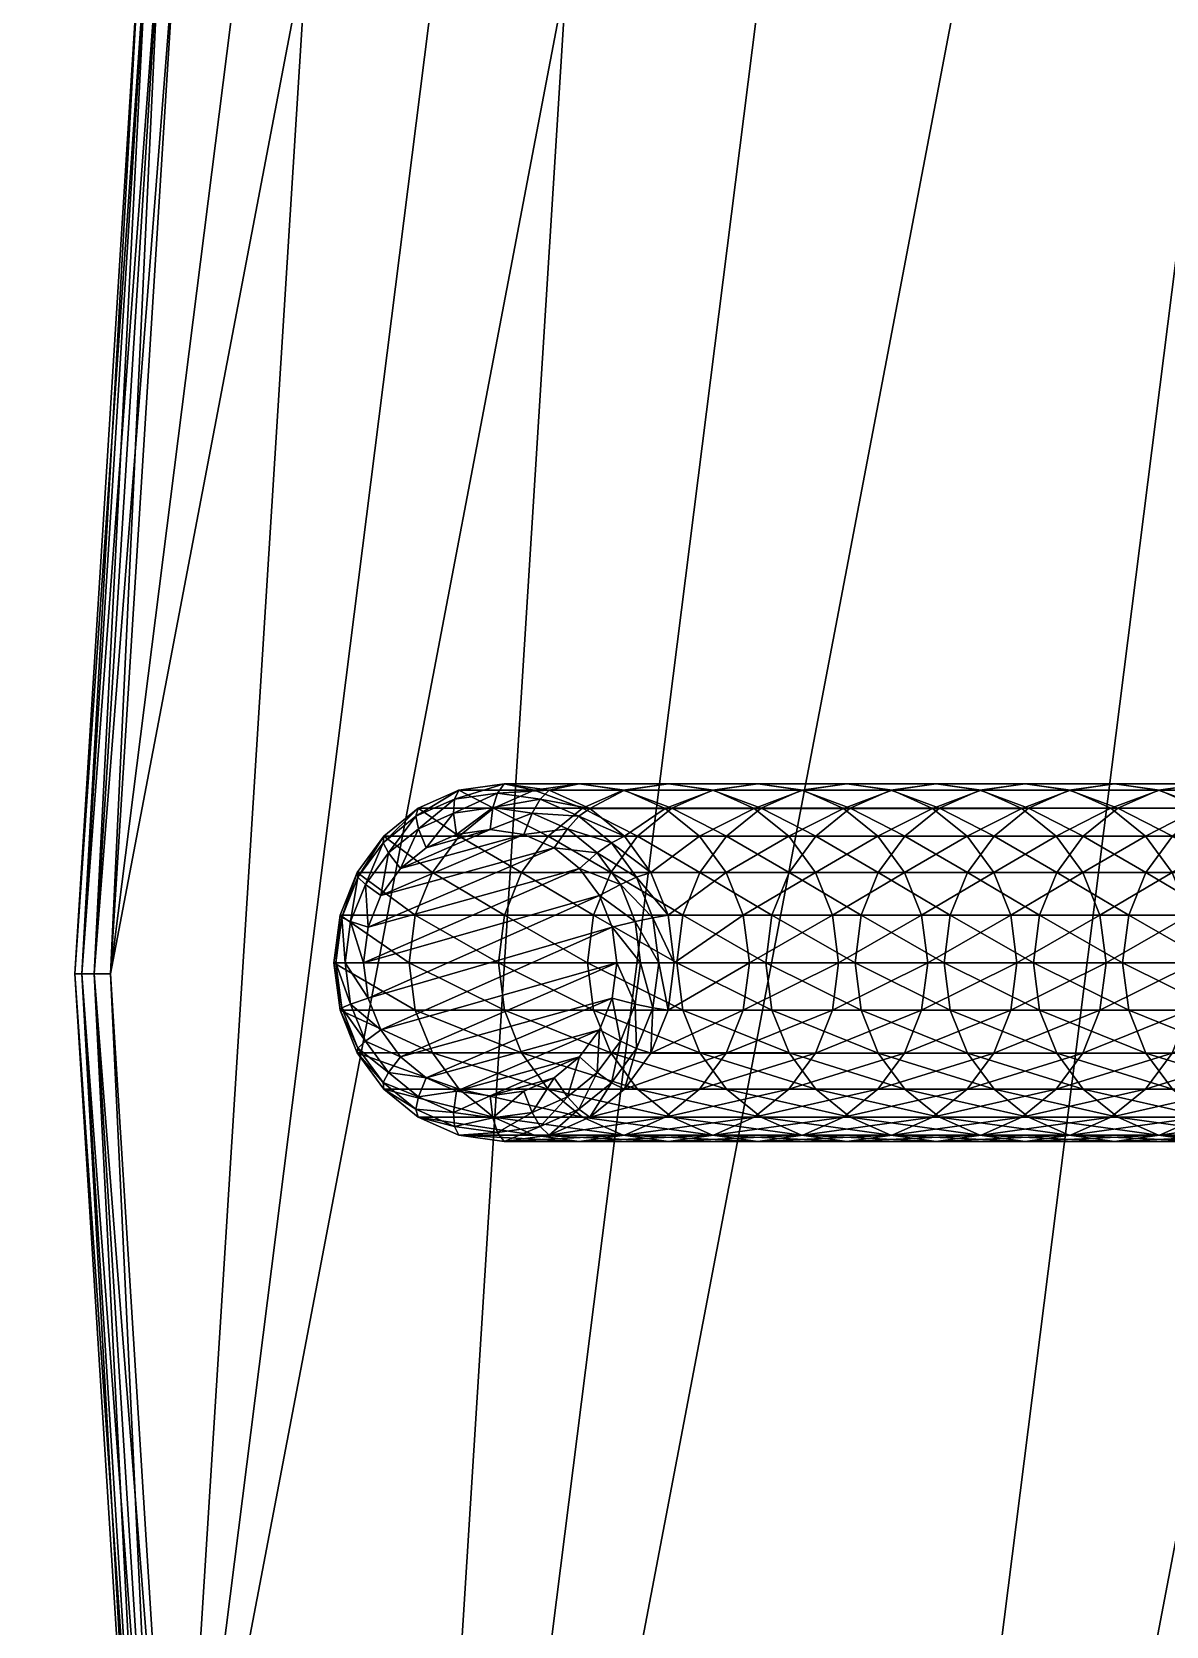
# Model space of a CAD drawing. Header units: inches. Extents: x -272 to 183, y -215 to 260.
# Drawn here: x -137.42 to -124.15, y -2.84 to 15.81 of the extents above; entities that cross this region are included whole.
import ezdxf

# ---------------------------------------------------------------- set-up
doc = ezdxf.new("R2010")
doc.units = ezdxf.units.IN
doc.header["$MEASUREMENT"] = 0
doc.layers.add('Layer 1', color=7, linetype='Continuous')

# ---------------------------------------------------------------- blocks, each defined once
blk = doc.blocks.new('Loft03_pivot')
at = {"color": 18, "true_color": 0x000000}
mesh = blk.add_polyface(dxfattribs=at)
corners = [(36.144, -55.342, 1.056), (35.944, -55.407, 0.556), (35.101, -52.127, 1.056), (35.872, -55.43, 0), (34.9, -52.192, 0.556), (35.944, -55.407, -0.556), (34.829, -52.215, 0), (36.144, -55.342, -1.056), (34.9, -52.192, -0.556), (36.456, -55.241, -1.479), (35.101, -52.127, -1.056), (40.897, -57.354, 0), (40.825, -57.377, 0.556), (39.853, -54.138, 0), (39.782, -54.161, 0.556), (40.625, -57.442, 1.056), (39.581, -54.226, 1.056), (40.313, -57.543, 1.479), (39.27, -54.327, 1.479), (39.91, -57.674, 1.807), (38.867, -54.458, 1.807), (39.435, -57.828, 2.018), (38.391, -54.612, 2.018), (38.906, -57.999, 2.093), (37.863, -54.784, 2.093), (38.377, -58.171, 2.018), (37.334, -54.956, 2.018), (37.902, -58.325, 1.807), (36.859, -55.11, 1.807), (37.499, -58.456, 1.479), (36.456, -55.241, 1.479), (37.188, -58.557, 1.056), (36.987, -58.622, 0.556), (36.916, -58.645, 0), (36.987, -58.622, -0.556), (37.188, -58.557, -1.056), (37.499, -58.456, -1.479), (37.902, -58.325, -1.807), (36.859, -55.11, -1.807), (38.377, -58.171, -2.018), (37.334, -54.956, -2.018), (38.906, -57.999, -2.092), (37.863, -54.784, -2.092), (39.435, -57.828, -2.018), (38.391, -54.612, -2.018), (39.91, -57.674, -1.807), (38.867, -54.458, -1.807), (40.313, -57.543, -1.479), (39.27, -54.327, -1.479), (40.625, -57.442, -1.056), (39.581, -54.226, -1.056), (40.825, -57.377, -0.556), (39.782, -54.161, -0.556), (41.869, -60.592, 0.556), (41.668, -60.657, 1.056), (41.357, -60.758, 1.479), (40.954, -60.889, 1.807), (40.954, -60.889, -1.807), (41.357, -60.758, -1.479), (41.668, -60.657, -1.056), (41.869, -60.592, -0.556), (41.94, -60.569, 0)]
mesh.append_faces([[corners[k] for k in face] for face in [(0, 1, 2), (1, 3, 4), (3, 5, 6), (5, 7, 8), (7, 9, 10), (11, 12, 13), (12, 14, 13), (12, 15, 14), (15, 16, 14), (15, 17, 16), (17, 18, 16), (17, 19, 18), (19, 20, 18), (19, 21, 20), (21, 22, 20), (21, 23, 22), (23, 24, 22), (23, 25, 24), (25, 26, 24), (25, 27, 26), (27, 28, 26), (27, 29, 28), (29, 30, 28), (29, 31, 30), (31, 0, 30), (31, 32, 0), (32, 1, 0), (32, 33, 1), (33, 3, 1), (33, 34, 3), (34, 5, 3), (34, 35, 5), (35, 7, 5), (35, 36, 7), (36, 9, 7), (36, 37, 9), (37, 38, 9), (37, 39, 38), (39, 40, 38), (39, 41, 40), (41, 42, 40), (41, 43, 42), (43, 44, 42), (43, 45, 44), (45, 46, 44), (45, 47, 46), (47, 48, 46), (47, 49, 48), (49, 50, 48), (49, 51, 50), (51, 52, 50), (51, 11, 52), (11, 13, 52), (53, 12, 11), (54, 15, 12), (55, 17, 15), (56, 19, 17), (57, 45, 43), (58, 47, 45), (59, 49, 47), (60, 51, 49), (61, 11, 51)]], dxfattribs={"color": 18})
mesh = blk.add_polyface(dxfattribs=at)
corners = [(41.94, -60.569, 0), (41.869, -60.592, 0.556), (40.897, -57.354, 0), (41.668, -60.657, 1.056), (40.825, -57.377, 0.556), (41.357, -60.758, 1.479), (40.625, -57.442, 1.056), (40.954, -60.889, 1.807), (40.313, -57.543, 1.479), (40.478, -61.043, 2.018), (39.91, -57.674, 1.807), (39.435, -57.828, 2.018), (39.95, -61.215, 2.093), (38.906, -57.999, 2.093), (39.421, -61.386, 2.018), (38.377, -58.171, 2.018), (38.945, -61.54, 1.807), (37.902, -58.325, 1.807), (38.543, -61.671, 1.479), (37.499, -58.456, 1.479), (38.231, -61.772, 1.056), (37.188, -58.557, 1.056), (38.03, -61.837, 0.556), (36.987, -58.622, 0.556), (37.959, -61.86, 0), (36.916, -58.645, 0), (38.03, -61.837, -0.556), (36.987, -58.622, -0.556), (38.231, -61.772, -1.056), (37.188, -58.557, -1.056), (38.543, -61.671, -1.479), (37.499, -58.456, -1.479), (38.945, -61.54, -1.807), (37.902, -58.325, -1.807), (39.421, -61.386, -2.018), (38.377, -58.171, -2.018), (39.95, -61.215, -2.092), (38.906, -57.999, -2.092), (40.478, -61.043, -2.018), (39.435, -57.828, -2.018), (40.954, -60.889, -1.807), (41.357, -60.758, -1.479), (39.91, -57.674, -1.807), (41.668, -60.657, -1.056), (40.313, -57.543, -1.479), (41.869, -60.592, -0.556), (40.625, -57.442, -1.056), (40.825, -57.377, -0.556), (42.984, -63.784, 0), (42.913, -63.807, 0.556), (42.712, -63.873, 1.056), (42.4, -63.974, 1.479), (41.997, -64.104, 1.807), (41.522, -64.258, 2.018), (40.993, -64.43, 2.093), (40.464, -64.601, 2.018), (39.989, -64.755, 1.807), (39.586, -64.886, 1.479), (39.275, -64.987, 1.056), (39.586, -64.886, -1.479), (39.989, -64.755, -1.807), (40.464, -64.601, -2.018), (40.993, -64.43, -2.092), (41.522, -64.258, -2.018), (41.997, -64.104, -1.807), (42.4, -63.974, -1.479), (42.712, -63.873, -1.056), (42.913, -63.807, -0.556)]
mesh.append_faces([[corners[k] for k in face] for face in [(0, 1, 2), (1, 3, 4), (3, 5, 6), (5, 7, 8), (7, 9, 10), (9, 11, 10), (9, 12, 11), (12, 13, 11), (12, 14, 13), (14, 15, 13), (14, 16, 15), (16, 17, 15), (16, 18, 17), (18, 19, 17), (18, 20, 19), (20, 21, 19), (20, 22, 21), (22, 23, 21), (22, 24, 23), (24, 25, 23), (24, 26, 25), (26, 27, 25), (26, 28, 27), (28, 29, 27), (28, 30, 29), (30, 31, 29), (30, 32, 31), (32, 33, 31), (32, 34, 33), (34, 35, 33), (34, 36, 35), (36, 37, 35), (36, 38, 37), (38, 39, 37), (38, 40, 39), (40, 41, 42), (41, 43, 44), (43, 45, 46), (45, 0, 47), (48, 49, 0), (49, 1, 0), (49, 50, 1), (50, 3, 1), (51, 5, 3), (52, 7, 5), (53, 9, 7), (54, 12, 9), (55, 14, 12), (56, 16, 14), (57, 18, 16), (58, 20, 18), (59, 30, 28), (60, 32, 30), (61, 34, 32), (62, 36, 34), (63, 38, 36), (64, 40, 38), (65, 41, 40), (66, 43, 41), (66, 67, 43), (67, 45, 43), (67, 48, 45), (48, 0, 45)]], dxfattribs={"color": 18})
mesh = blk.add_polyface(dxfattribs=at)
corners = [(42.712, -63.873, 1.056), (42.4, -63.974, 1.479), (41.668, -60.657, 1.056), (41.997, -64.104, 1.807), (41.357, -60.758, 1.479), (41.522, -64.258, 2.018), (40.954, -60.889, 1.807), (40.993, -64.43, 2.093), (40.478, -61.043, 2.018), (40.464, -64.601, 2.018), (39.95, -61.215, 2.093), (39.989, -64.755, 1.807), (39.421, -61.386, 2.018), (39.586, -64.886, 1.479), (38.945, -61.54, 1.807), (39.275, -64.987, 1.056), (38.543, -61.671, 1.479), (39.074, -65.052, 0.556), (38.231, -61.772, 1.056), (38.03, -61.837, 0.556), (39.003, -65.075, 0), (37.959, -61.86, 0), (39.074, -65.052, -0.556), (38.03, -61.837, -0.556), (39.275, -64.987, -1.056), (38.231, -61.772, -1.056), (39.586, -64.886, -1.479), (39.989, -64.755, -1.807), (38.543, -61.671, -1.479), (40.464, -64.601, -2.018), (38.945, -61.54, -1.807), (40.993, -64.43, -2.092), (39.421, -61.386, -2.018), (41.522, -64.258, -2.018), (39.95, -61.215, -2.092), (41.997, -64.104, -1.807), (40.478, -61.043, -2.018), (42.4, -63.974, -1.479), (40.954, -60.889, -1.807), (42.712, -63.873, -1.056), (41.357, -60.758, -1.479), (44.027, -67, 0), (43.956, -67.023, 0.556), (42.984, -63.784, 0), (42.913, -63.807, 0.556), (43.755, -67.088, 1.056), (43.444, -67.189, 1.479), (43.041, -67.319, 1.807), (42.566, -67.474, 2.018), (42.037, -67.645, 2.093), (41.508, -67.816, 2.018), (41.033, -67.971, 1.807), (40.63, -68.101, 1.479), (40.318, -68.202, 1.056), (40.117, -68.267, 0.556), (40.046, -68.29, 0), (40.117, -68.267, -0.556), (40.318, -68.202, -1.056), (40.63, -68.101, -1.479), (41.033, -67.971, -1.807), (41.508, -67.816, -2.018), (42.037, -67.645, -2.092), (42.566, -67.474, -2.018), (43.041, -67.319, -1.807), (43.444, -67.189, -1.479), (43.755, -67.088, -1.056), (43.956, -67.023, -0.556), (42.913, -63.807, -0.556)]
mesh.append_faces([[corners[k] for k in face] for face in [(0, 1, 2), (1, 3, 4), (3, 5, 6), (5, 7, 8), (7, 9, 10), (9, 11, 12), (11, 13, 14), (13, 15, 16), (15, 17, 18), (17, 19, 18), (17, 20, 19), (20, 21, 19), (20, 22, 21), (22, 23, 21), (22, 24, 23), (24, 25, 23), (24, 26, 25), (26, 27, 28), (27, 29, 30), (29, 31, 32), (31, 33, 34), (33, 35, 36), (35, 37, 38), (37, 39, 40), (41, 42, 43), (42, 44, 43), (42, 45, 44), (45, 0, 44), (45, 46, 0), (46, 1, 0), (46, 47, 1), (47, 3, 1), (47, 48, 3), (48, 5, 3), (48, 49, 5), (49, 7, 5), (49, 50, 7), (50, 9, 7), (51, 11, 9), (52, 13, 11), (53, 15, 13), (54, 17, 15), (55, 20, 17), (56, 22, 20), (57, 24, 22), (58, 26, 24), (59, 27, 26), (60, 29, 27), (60, 61, 29), (61, 31, 29), (61, 62, 31), (62, 33, 31), (62, 63, 33), (63, 35, 33), (63, 64, 35), (64, 37, 35), (64, 65, 37), (65, 39, 37), (65, 66, 39), (66, 67, 39), (66, 41, 67), (41, 43, 67)]], dxfattribs={"color": 18})
mesh = blk.add_polyface(dxfattribs=at)
corners = [(41.508, -67.816, 2.018), (41.033, -67.971, 1.807), (40.464, -64.601, 2.018), (40.63, -68.101, 1.479), (39.989, -64.755, 1.807), (40.318, -68.202, 1.056), (39.586, -64.886, 1.479), (40.117, -68.267, 0.556), (39.275, -64.987, 1.056), (40.046, -68.29, 0), (39.074, -65.052, 0.556), (40.117, -68.267, -0.556), (39.003, -65.075, 0), (40.318, -68.202, -1.056), (39.074, -65.052, -0.556), (40.63, -68.101, -1.479), (39.275, -64.987, -1.056), (41.033, -67.971, -1.807), (39.586, -64.886, -1.479), (41.508, -67.816, -2.018), (39.989, -64.755, -1.807), (45.071, -70.215, 0), (45, -70.238, 0.556), (44.027, -67, 0), (43.956, -67.023, 0.556), (44.799, -70.303, 1.056), (43.755, -67.088, 1.056), (44.487, -70.404, 1.479), (43.444, -67.189, 1.479), (44.084, -70.535, 1.807), (43.041, -67.319, 1.807), (43.609, -70.689, 2.018), (42.566, -67.474, 2.018), (43.08, -70.861, 2.092), (42.037, -67.645, 2.093), (42.551, -71.032, 2.018), (42.076, -71.186, 1.806), (41.673, -71.317, 1.479), (41.362, -71.418, 1.055), (41.161, -71.483, 0.556), (41.09, -71.506, 0), (41.161, -71.482, -0.556), (41.362, -71.417, -1.056), (41.673, -71.316, -1.479), (42.076, -71.185, -1.807), (42.551, -71.031, -2.018), (43.08, -70.86, -2.092), (42.037, -67.645, -2.092), (43.609, -70.688, -2.018), (42.566, -67.474, -2.018), (44.084, -70.534, -1.806), (43.041, -67.319, -1.807), (44.487, -70.403, -1.479), (43.444, -67.189, -1.479), (44.799, -70.303, -1.055), (43.755, -67.088, -1.056), (45, -70.238, -0.556), (43.956, -67.023, -0.556), (46.043, -73.454, 0.556), (45.842, -73.519, 1.056), (45.842, -73.518, -1.055), (46.043, -73.453, -0.555), (46.114, -73.43, 0)]
mesh.append_faces([[corners[k] for k in face] for face in [(0, 1, 2), (1, 3, 4), (3, 5, 6), (5, 7, 8), (7, 9, 10), (9, 11, 12), (11, 13, 14), (13, 15, 16), (15, 17, 18), (17, 19, 20), (21, 22, 23), (22, 24, 23), (22, 25, 24), (25, 26, 24), (25, 27, 26), (27, 28, 26), (27, 29, 28), (29, 30, 28), (29, 31, 30), (31, 32, 30), (31, 33, 32), (33, 34, 32), (33, 35, 34), (35, 0, 34), (35, 36, 0), (36, 1, 0), (36, 37, 1), (37, 3, 1), (37, 38, 3), (38, 5, 3), (38, 39, 5), (39, 7, 5), (39, 40, 7), (40, 9, 7), (40, 41, 9), (41, 11, 9), (41, 42, 11), (42, 13, 11), (42, 43, 13), (43, 15, 13), (43, 44, 15), (44, 17, 15), (44, 45, 17), (45, 19, 17), (45, 46, 19), (46, 47, 19), (46, 48, 47), (48, 49, 47), (48, 50, 49), (50, 51, 49), (50, 52, 51), (52, 53, 51), (52, 54, 53), (54, 55, 53), (54, 56, 55), (56, 57, 55), (56, 21, 57), (21, 23, 57), (58, 22, 21), (59, 25, 22), (60, 54, 52), (61, 56, 54), (62, 21, 56)]], dxfattribs={"color": 18})
mesh = blk.add_polyface(dxfattribs=at)
corners = [(46.114, -73.43, 0), (46.043, -73.454, 0.556), (45.071, -70.215, 0), (45.842, -73.519, 1.056), (45, -70.238, 0.556), (45.531, -73.62, 1.48), (44.799, -70.303, 1.056), (44.487, -70.404, 1.479), (45.128, -73.751, 1.807), (44.084, -70.535, 1.807), (44.653, -73.905, 2.018), (43.609, -70.689, 2.018), (44.124, -74.077, 2.092), (43.08, -70.861, 2.092), (43.595, -74.248, 2.018), (42.551, -71.032, 2.018), (43.12, -74.402, 1.806), (42.076, -71.186, 1.806), (42.717, -74.533, 1.479), (41.673, -71.317, 1.479), (42.405, -74.633, 1.055), (41.362, -71.418, 1.055), (42.205, -74.698, 0.555), (41.161, -71.483, 0.556), (42.133, -74.721, 0), (41.09, -71.506, 0), (42.205, -74.697, -0.556), (41.161, -71.482, -0.556), (42.405, -74.632, -1.056), (41.362, -71.417, -1.056), (42.717, -74.531, -1.48), (41.673, -71.316, -1.479), (43.12, -74.4, -1.807), (42.076, -71.185, -1.807), (43.595, -74.246, -2.018), (42.551, -71.031, -2.018), (44.124, -74.074, -2.092), (43.08, -70.86, -2.092), (44.653, -73.903, -2.018), (43.609, -70.688, -2.018), (45.128, -73.749, -1.806), (44.084, -70.534, -1.806), (45.531, -73.618, -1.479), (44.487, -70.403, -1.479), (45.842, -73.518, -1.055), (46.043, -73.453, -0.555), (44.799, -70.303, -1.055), (45, -70.238, -0.556), (47.158, -76.645, 0), (47.087, -76.669, 0.556), (46.886, -76.734, 1.056), (46.574, -76.835, 1.48), (46.172, -76.966, 1.807), (45.696, -77.121, 2.018), (45.167, -77.292, 2.092), (44.639, -77.464, 2.018), (44.163, -77.618, 1.806), (43.76, -77.748, 1.479), (44.163, -77.615, -1.807), (44.639, -77.461, -2.018), (45.167, -77.289, -2.092), (45.696, -77.118, -2.018), (46.172, -76.964, -1.806), (46.574, -76.833, -1.479), (46.886, -76.733, -1.055), (47.087, -76.668, -0.555)]
mesh.append_faces([[corners[k] for k in face] for face in [(0, 1, 2), (1, 3, 4), (3, 5, 6), (5, 7, 6), (5, 8, 7), (8, 9, 7), (8, 10, 9), (10, 11, 9), (10, 12, 11), (12, 13, 11), (12, 14, 13), (14, 15, 13), (14, 16, 15), (16, 17, 15), (16, 18, 17), (18, 19, 17), (18, 20, 19), (20, 21, 19), (20, 22, 21), (22, 23, 21), (22, 24, 23), (24, 25, 23), (24, 26, 25), (26, 27, 25), (26, 28, 27), (28, 29, 27), (28, 30, 29), (30, 31, 29), (30, 32, 31), (32, 33, 31), (32, 34, 33), (34, 35, 33), (34, 36, 35), (36, 37, 35), (36, 38, 37), (38, 39, 37), (38, 40, 39), (40, 41, 39), (40, 42, 41), (42, 43, 41), (42, 44, 43), (44, 45, 46), (45, 0, 47), (48, 49, 0), (49, 1, 0), (50, 3, 1), (51, 5, 3), (52, 8, 5), (53, 10, 8), (54, 12, 10), (55, 14, 12), (56, 16, 14), (57, 18, 16), (58, 32, 30), (59, 34, 32), (60, 36, 34), (61, 38, 36), (62, 40, 38), (63, 42, 40), (64, 44, 42), (65, 45, 44), (48, 0, 45)]], dxfattribs={"color": 18})
mesh = blk.add_polyface(dxfattribs=at)
corners = [(47.087, -76.669, 0.556), (46.886, -76.734, 1.056), (46.043, -73.454, 0.556), (46.574, -76.835, 1.48), (45.842, -73.519, 1.056), (46.172, -76.966, 1.807), (45.531, -73.62, 1.48), (45.696, -77.121, 2.018), (45.128, -73.751, 1.807), (45.167, -77.292, 2.092), (44.653, -73.905, 2.018), (44.639, -77.464, 2.018), (44.124, -74.077, 2.092), (44.163, -77.618, 1.806), (43.595, -74.248, 2.018), (43.76, -77.748, 1.479), (43.12, -74.402, 1.806), (43.449, -77.849, 1.055), (42.717, -74.533, 1.479), (42.405, -74.633, 1.055), (43.248, -77.913, 0.555), (42.205, -74.698, 0.555), (43.177, -77.936, 0), (42.133, -74.721, 0), (43.248, -77.913, -0.556), (42.205, -74.697, -0.556), (43.449, -77.847, -1.056), (42.405, -74.632, -1.056), (43.76, -77.746, -1.48), (42.717, -74.531, -1.48), (44.163, -77.615, -1.807), (44.639, -77.461, -2.018), (43.12, -74.4, -1.807), (45.167, -77.289, -2.092), (43.595, -74.246, -2.018), (45.696, -77.118, -2.018), (44.124, -74.074, -2.092), (46.172, -76.964, -1.806), (44.653, -73.903, -2.018), (46.574, -76.833, -1.479), (45.128, -73.749, -1.806), (46.886, -76.733, -1.055), (45.531, -73.618, -1.479), (47.087, -76.668, -0.555), (45.842, -73.518, -1.055), (47.158, -76.645, 0), (46.043, -73.453, -0.555), (48.201, -79.861, 0), (48.13, -79.884, 0.556), (47.929, -79.949, 1.056), (47.618, -80.051, 1.48), (47.215, -80.182, 1.807), (46.74, -80.336, 2.018), (46.211, -80.507, 2.092), (45.682, -80.679, 2.018), (45.207, -80.833, 1.806), (44.804, -80.963, 1.479), (44.492, -81.064, 1.055), (44.292, -81.129, 0.555), (44.22, -81.151, 0), (44.292, -81.128, -0.556), (44.492, -81.062, -1.056), (44.804, -80.961, -1.48), (45.207, -80.83, -1.807), (45.682, -80.676, -2.018), (46.211, -80.504, -2.092), (46.74, -80.333, -2.018), (47.215, -80.179, -1.806), (47.618, -80.049, -1.479), (47.929, -79.948, -1.055), (48.13, -79.883, -0.555)]
mesh.append_faces([[corners[k] for k in face] for face in [(0, 1, 2), (1, 3, 4), (3, 5, 6), (5, 7, 8), (7, 9, 10), (9, 11, 12), (11, 13, 14), (13, 15, 16), (15, 17, 18), (17, 19, 18), (17, 20, 19), (20, 21, 19), (20, 22, 21), (22, 23, 21), (22, 24, 23), (24, 25, 23), (24, 26, 25), (26, 27, 25), (26, 28, 27), (28, 29, 27), (28, 30, 29), (30, 31, 32), (31, 33, 34), (33, 35, 36), (35, 37, 38), (37, 39, 40), (39, 41, 42), (41, 43, 44), (43, 45, 46), (47, 48, 45), (48, 0, 45), (48, 49, 0), (49, 1, 0), (49, 50, 1), (50, 3, 1), (50, 51, 3), (51, 5, 3), (51, 52, 5), (52, 7, 5), (53, 9, 7), (54, 11, 9), (55, 13, 11), (56, 15, 13), (57, 17, 15), (58, 20, 17), (59, 22, 20), (60, 24, 22), (61, 26, 24), (62, 28, 26), (63, 30, 28), (64, 31, 30), (65, 33, 31), (66, 35, 33), (66, 67, 35), (67, 37, 35), (67, 68, 37), (68, 39, 37), (68, 69, 39), (69, 41, 39), (69, 70, 41), (70, 43, 41), (70, 47, 43), (47, 45, 43)]], dxfattribs={"color": 18})
mesh = blk.add_polyface(dxfattribs=at)
corners = [(46.74, -80.336, 2.018), (46.211, -80.507, 2.092), (45.696, -77.121, 2.018), (45.682, -80.679, 2.018), (45.167, -77.292, 2.092), (45.207, -80.833, 1.806), (44.639, -77.464, 2.018), (44.804, -80.963, 1.479), (44.163, -77.618, 1.806), (44.492, -81.064, 1.055), (43.76, -77.748, 1.479), (44.292, -81.129, 0.555), (43.449, -77.849, 1.055), (44.22, -81.151, 0), (43.248, -77.913, 0.555), (44.292, -81.128, -0.556), (43.177, -77.936, 0), (44.492, -81.062, -1.056), (43.248, -77.913, -0.556), (44.804, -80.961, -1.48), (43.449, -77.847, -1.056), (45.207, -80.83, -1.807), (43.76, -77.746, -1.48), (45.682, -80.676, -2.018), (44.163, -77.615, -1.807), (46.211, -80.504, -2.092), (44.639, -77.461, -2.018), (46.74, -80.333, -2.018), (45.167, -77.289, -2.092), (49.245, -83.076, 0), (49.174, -83.099, 0.556), (48.201, -79.861, 0), (48.13, -79.884, 0.556), (48.973, -83.165, 1.056), (47.929, -79.949, 1.056), (48.662, -83.266, 1.48), (47.618, -80.051, 1.48), (48.259, -83.397, 1.807), (47.215, -80.182, 1.807), (47.783, -83.551, 2.018), (47.254, -83.723, 2.092), (46.726, -83.894, 2.018), (46.25, -84.048, 1.806), (45.847, -84.178, 1.479), (45.536, -84.279, 1.055), (45.335, -84.344, 0.555), (45.264, -84.367, 0), (45.335, -84.343, -0.556), (45.536, -84.278, -1.056), (45.847, -84.176, -1.48), (46.25, -84.045, -1.807), (46.726, -83.891, -2.018), (47.254, -83.72, -2.092), (47.783, -83.548, -2.018), (48.259, -83.394, -1.806), (47.215, -80.179, -1.806), (48.662, -83.264, -1.479), (47.618, -80.049, -1.479), (48.973, -83.163, -1.055), (47.929, -79.948, -1.055), (49.174, -83.098, -0.555), (48.13, -79.883, -0.555)]
mesh.append_faces([[corners[k] for k in face] for face in [(0, 1, 2), (1, 3, 4), (3, 5, 6), (5, 7, 8), (7, 9, 10), (9, 11, 12), (11, 13, 14), (13, 15, 16), (15, 17, 18), (17, 19, 20), (19, 21, 22), (21, 23, 24), (23, 25, 26), (25, 27, 28), (29, 30, 31), (30, 32, 31), (30, 33, 32), (33, 34, 32), (33, 35, 34), (35, 36, 34), (35, 37, 36), (37, 38, 36), (37, 39, 38), (39, 0, 38), (39, 40, 0), (40, 1, 0), (40, 41, 1), (41, 3, 1), (41, 42, 3), (42, 5, 3), (42, 43, 5), (43, 7, 5), (43, 44, 7), (44, 9, 7), (44, 45, 9), (45, 11, 9), (45, 46, 11), (46, 13, 11), (46, 47, 13), (47, 15, 13), (47, 48, 15), (48, 17, 15), (48, 49, 17), (49, 19, 17), (49, 50, 19), (50, 21, 19), (50, 51, 21), (51, 23, 21), (51, 52, 23), (52, 25, 23), (52, 53, 25), (53, 27, 25), (53, 54, 27), (54, 55, 27), (54, 56, 55), (56, 57, 55), (56, 58, 57), (58, 59, 57), (58, 60, 59), (60, 61, 59), (60, 29, 61), (29, 31, 61)]], dxfattribs={"color": 18})
blk = doc.blocks.new('cap 2_pivot')
at = {"color": 18, "true_color": 0x000000}
mesh = blk.add_polyface(dxfattribs=at)
corners = [(49.245, -83.076, 0), (50.053, -85.81, 0.556), (50.125, -85.786, 0), (49.174, -83.099, 0.556), (49.853, -85.875, 1.056), (48.973, -83.165, 1.056), (49.541, -85.977, 1.48), (48.662, -83.266, 1.48), (49.138, -86.108, 1.807), (48.259, -83.397, 1.807), (48.663, -86.262, 2.018), (47.783, -83.551, 2.018), (48.134, -86.434, 2.092), (47.254, -83.723, 2.092), (47.606, -86.605, 2.018), (46.726, -83.894, 2.018), (47.13, -86.759, 1.806), (46.25, -84.048, 1.806), (46.727, -86.89, 1.479), (45.847, -84.178, 1.479), (46.416, -86.991, 1.055), (45.536, -84.279, 1.055), (46.215, -87.056, 0.555), (45.335, -84.344, 0.555), (46.144, -87.078, 0), (45.264, -84.367, 0), (46.215, -87.055, -0.556), (45.335, -84.343, -0.556), (46.416, -86.989, -1.056), (45.536, -84.278, -1.056), (46.727, -86.888, -1.48), (45.847, -84.176, -1.48), (47.13, -86.757, -1.807), (46.25, -84.045, -1.807), (47.606, -86.602, -2.018), (46.726, -83.891, -2.018), (48.134, -86.431, -2.092), (47.254, -83.72, -2.092), (48.663, -86.259, -2.018), (47.783, -83.548, -2.018), (49.138, -86.105, -1.806), (48.259, -83.394, -1.806), (49.541, -85.974, -1.479), (48.662, -83.264, -1.479), (49.853, -85.874, -1.055), (48.973, -83.163, -1.055), (50.053, -85.809, -0.555), (49.174, -83.098, -0.555), (48.298, -86.935, -1.558), (47.55, -87.178, -1.345), (47.903, -87.063, -1.502), (47.25, -87.276, -1.102), (48.693, -86.807, -1.502), (47.019, -87.351, -0.786), (49.046, -86.693, -1.345), (46.869, -87.4, -0.415), (49.346, -86.596, -1.101), (46.816, -87.417, 0), (49.577, -86.52, -0.786), (46.869, -87.4, 0.415), (49.726, -86.472, -0.415), (47.019, -87.352, 0.786), (49.78, -86.455, 0), (47.25, -87.277, 1.101), (49.726, -86.473, 0.415), (47.55, -87.18, 1.345), (49.577, -86.522, 0.786), (47.903, -87.066, 1.502), (49.346, -86.597, 1.102), (48.298, -86.937, 1.558), (49.046, -86.695, 1.345), (48.693, -86.809, 1.502), (50.034, -86.085, 0.528), (49.993, -86.275, 0), (50.102, -86.063, 0), (49.931, -86.295, 0.483), (49.844, -86.147, 1.002), (49.757, -86.352, 0.917), (49.548, -86.243, 1.404), (49.486, -86.44, 1.284), (49.166, -86.368, 1.714), (49.137, -86.554, 1.568), (48.715, -86.514, 1.915), (48.725, -86.687, 1.751), (48.213, -86.677, 1.985), (48.265, -86.837, 1.816), (47.712, -86.84, 1.914), (47.806, -86.986, 1.751), (47.261, -86.986, 1.714), (47.394, -87.119, 1.568), (46.878, -87.11, 1.403), (47.044, -87.233, 1.284), (46.583, -87.206, 1.001), (46.774, -87.32, 0.916), (46.393, -87.267, 0.527), (46.6, -87.376, 0.483), (46.325, -87.289, 0), (46.538, -87.396, 0), (46.392, -87.267, -0.528), (46.6, -87.376, -0.483), (46.583, -87.204, -1.002), (46.774, -87.319, -0.917), (46.878, -87.108, -1.404), (47.044, -87.231, -1.284), (47.261, -86.984, -1.714), (47.394, -87.117, -1.568), (47.711, -86.837, -1.915), (47.806, -86.983, -1.751), (48.213, -86.674, -1.986), (48.265, -86.834, -1.816), (48.715, -86.512, -1.914), (48.725, -86.685, -1.751), (49.166, -86.365, -1.714), (49.137, -86.551, -1.568), (49.548, -86.241, -1.403), (49.486, -86.438, -1.284), (49.844, -86.146, -1.001), (49.757, -86.351, -0.916), (50.034, -86.084, -0.527), (49.931, -86.294, -0.483)]
mesh.append_faces([[corners[k] for k in face] for face in [(2, 1, 0), (1, 3, 0), (1, 4, 3), (4, 5, 3), (4, 6, 5), (6, 7, 5), (6, 8, 7), (8, 9, 7), (8, 10, 9), (10, 11, 9), (10, 12, 11), (12, 13, 11), (12, 14, 13), (14, 15, 13), (14, 16, 15), (16, 17, 15), (16, 18, 17), (18, 19, 17), (18, 20, 19), (20, 21, 19), (20, 22, 21), (22, 23, 21), (22, 24, 23), (24, 25, 23), (24, 26, 25), (26, 27, 25), (26, 28, 27), (28, 29, 27), (28, 30, 29), (30, 31, 29), (30, 32, 31), (32, 33, 31), (32, 34, 33), (34, 35, 33), (34, 36, 35), (36, 37, 35), (36, 38, 37), (38, 39, 37), (38, 40, 39), (40, 41, 39), (40, 42, 41), (42, 43, 41), (42, 44, 43), (44, 45, 43), (44, 46, 45), (46, 47, 45), (46, 2, 47), (2, 0, 47), (50, 49, 48), (51, 48, 49), (48, 51, 52), (53, 52, 51), (52, 53, 54), (55, 54, 53), (54, 55, 56), (57, 56, 55), (56, 57, 58), (59, 58, 57), (58, 59, 60), (61, 60, 59), (60, 61, 62), (63, 62, 61), (62, 63, 64), (65, 64, 63), (64, 65, 66), (67, 66, 65), (66, 67, 68), (69, 68, 67), (68, 69, 70), (70, 69, 71), (74, 73, 72), (73, 75, 72), (72, 75, 76), (75, 77, 76), (76, 77, 78), (77, 79, 78), (78, 79, 80), (79, 81, 80), (80, 81, 82), (81, 83, 82), (82, 83, 84), (83, 85, 84), (84, 85, 86), (85, 87, 86), (86, 87, 88), (87, 89, 88), (88, 89, 90), (89, 91, 90), (90, 91, 92), (91, 93, 92), (92, 93, 94), (93, 95, 94), (94, 95, 96), (95, 97, 96), (96, 97, 98), (97, 99, 98), (98, 99, 100), (99, 101, 100), (100, 101, 102), (101, 103, 102), (102, 103, 104), (103, 105, 104), (104, 105, 106), (105, 107, 106), (106, 107, 108), (107, 109, 108), (108, 109, 110), (109, 111, 110), (110, 111, 112), (111, 113, 112), (112, 113, 114), (113, 115, 114), (114, 115, 116), (115, 117, 116), (116, 117, 118), (117, 119, 118), (118, 119, 74), (119, 73, 74), (2, 74, 1), (74, 72, 1), (1, 72, 4), (72, 76, 4), (4, 76, 6), (76, 78, 6), (6, 78, 8), (78, 80, 8), (8, 80, 10), (80, 82, 10), (10, 82, 12), (82, 84, 12), (12, 84, 14), (84, 86, 14), (14, 86, 16), (86, 88, 16), (16, 88, 18), (88, 90, 18), (18, 90, 20), (90, 92, 20), (20, 92, 22), (92, 94, 22), (22, 94, 24), (94, 96, 24), (24, 96, 26), (96, 98, 26), (26, 98, 28), (98, 100, 28), (28, 100, 30), (100, 102, 30), (30, 102, 32), (102, 104, 32), (32, 104, 34), (104, 106, 34), (34, 106, 36), (106, 108, 36), (36, 108, 38), (108, 110, 38), (38, 110, 40), (110, 112, 40), (40, 112, 42), (112, 114, 42), (42, 114, 44), (114, 116, 44), (44, 116, 46), (116, 118, 46), (46, 118, 2), (118, 74, 2), (73, 62, 75), (62, 64, 75), (75, 64, 77), (64, 66, 77), (77, 66, 79), (66, 68, 79), (79, 68, 81), (68, 70, 81), (81, 70, 83), (70, 71, 83), (83, 71, 85), (71, 69, 85), (85, 69, 87), (69, 67, 87), (87, 67, 89), (67, 65, 89), (89, 65, 91), (65, 63, 91), (91, 63, 93), (63, 61, 93), (93, 61, 95), (61, 59, 95), (95, 59, 97), (59, 57, 97), (97, 57, 99), (57, 55, 99), (99, 55, 101), (55, 53, 101), (101, 53, 103), (53, 51, 103), (103, 51, 105), (51, 49, 105), (105, 49, 107), (49, 50, 107), (107, 50, 109), (50, 48, 109), (109, 48, 111), (48, 52, 111), (111, 52, 113), (52, 54, 113), (113, 54, 115), (54, 56, 115), (115, 56, 117), (56, 58, 117), (117, 58, 119), (58, 60, 119), (119, 60, 73), (60, 62, 73)]], dxfattribs={"color": 18})
blk = doc.blocks.new('Plane01')
at = {"color": 251, "true_color": 0x5f5048}
mesh = blk.add_polyface(dxfattribs=at)
corners = [(-641.924, 668.575), (349.976, -367.153), (349.976, 668.575), (-641.924, -367.153)]
mesh.append_faces([[corners[k] for k in face] for face in [(2, 1, 0), (1, 3, 0)]], dxfattribs={"color": 251})
blk = doc.blocks.new('Cylinder03')
at = {"color": 9, "true_color": 0xb8c1c8}
mesh = blk.add_polyface(dxfattribs=at)
corners = [(-91.293, 66.328, 7.089), (-98.886, 54.363, 7.089), (-91.293, 66.328, 0.48), (-98.886, 54.363, 0.48), (-104.92, 41.541, 7.089), (-104.92, 41.541, 0.48), (-104.472, 41.363), (-108.833, -27.944), (-98.464, 54.131), (-90.904, 66.045), (-104.472, -41.364), (-81.909, 76.918), (-90.903, -66.045), (-71.623, 86.577), (-81.909, -76.918), (-60.207, 94.871), (-71.623, -86.577), (-47.842, 101.669), (-60.207, -94.871), (-34.722, 106.863), (-47.842, -101.669), (-21.055, 110.373), (-7.055, 112.141), (-21.055, -110.373), (7.055, 112.141), (7.055, 112.141, 7.569), (-34.722, -106.863, 7.569), (-7.055, 112.141, 7.569), (-47.842, -101.669, 7.569), (-21.055, 110.373, 7.569), (-60.207, -94.871, 7.569), (-34.722, 106.863, 7.569), (-71.623, -86.577, 7.569), (-47.842, 101.669, 7.569), (-81.909, -76.918, 7.569), (-60.207, 94.871, 7.569), (-90.903, -66.045, 7.569), (-71.623, 86.577, 7.569), (-98.464, -54.131, 7.569), (-81.909, 76.918, 7.569), (-104.472, -41.364, 7.569), (-90.904, 66.045, 7.569), (-108.833, -27.944, 7.569), (-98.464, 54.131, 7.569), (-111.477, -14.083, 7.569), (-104.472, 41.363, 7.569), (-98.805, 54.318, 0.258), (-98.659, 54.238, 0.092), (-91.218, 66.274, 0.258), (-91.083, 66.176, 0.092), (-91.218, 66.274, 7.311), (-91.083, 66.176, 7.477), (-98.805, 54.318, 7.311), (-98.659, 54.238, 7.477), (-104.834, 41.507, 0.258), (-104.679, 41.445, 0.092), (-104.834, 41.507, 7.311), (-104.679, 41.445, 7.477), (-108.833, 27.943)]
mesh.append_faces([[corners[k] for k in face] for face in [(0, 1, 2), (1, 3, 2), (1, 4, 3), (4, 5, 3), (6, 7, 8), (8, 7, 9), (9, 10, 11), (11, 12, 13), (13, 14, 15), (15, 16, 17), (17, 18, 19), (19, 20, 21), (21, 20, 22), (22, 23, 24), (25, 26, 27), (27, 28, 29), (29, 30, 31), (31, 32, 33), (33, 34, 35), (35, 36, 37), (37, 38, 39), (39, 40, 41), (41, 42, 43), (43, 44, 45), (46, 47, 48), (47, 49, 48), (50, 51, 52), (51, 53, 52), (54, 55, 46), (55, 47, 46), (52, 53, 56), (53, 57, 56), (3, 46, 2), (46, 48, 2), (0, 50, 1), (50, 52, 1), (5, 54, 3), (54, 46, 3), (1, 52, 4), (52, 56, 4), (39, 41, 51), (47, 8, 49), (8, 9, 49), (51, 41, 53), (41, 43, 53), (55, 6, 47), (6, 8, 47), (53, 43, 57), (43, 45, 57), (58, 6, 55)]], dxfattribs={"color": 9})
mesh = blk.add_polyface(dxfattribs=at)
corners = [(-112.844, 0, 7.089), (-111.954, -14.143, 7.089), (-112.844, 0, 0.48), (-111.954, -14.143, 0.48), (-109.299, -28.063, 7.089), (-109.299, -28.063, 0.48), (-104.919, -41.541, 7.089), (-104.919, -41.541, 0.48), (-108.833, -27.944), (-104.472, -41.364), (-90.904, 66.045), (-98.464, -54.131), (-81.909, 76.918), (-90.903, -66.045), (-81.909, -76.918), (-71.623, 86.577), (-90.903, -66.045, 7.569), (-60.207, 94.871, 7.569), (-81.909, -76.918, 7.569), (-98.464, -54.131, 7.569), (-71.623, 86.577, 7.569), (-104.472, -41.364, 7.569), (-81.909, 76.918, 7.569), (-108.833, -27.944, 7.569), (-90.904, 66.045, 7.569), (-111.863, -14.132, 0.258), (-111.697, -14.111, 0.092), (-112.752, 0, 0.258), (-112.585, 0, 0.092), (-112.752, 0, 7.311), (-112.585, 0, 7.477), (-111.863, -14.132, 7.311), (-111.697, -14.111, 7.477), (-109.209, -28.04, 0.258), (-109.048, -27.999, 0.092), (-109.209, -28.04, 7.311), (-109.048, -27.999, 7.477), (-104.834, -41.507, 0.258), (-104.679, -41.445, 0.092), (-104.834, -41.507, 7.311), (-104.679, -41.445, 7.477), (-111.477, -14.083), (-112.363, 0), (-112.363, 0, 7.569), (-111.477, -14.083, 7.569)]
mesh.append_faces([[corners[k] for k in face] for face in [(0, 1, 2), (1, 3, 2), (1, 4, 3), (4, 5, 3), (4, 6, 5), (6, 7, 5), (8, 9, 10), (9, 11, 12), (13, 12, 11), (14, 15, 13), (16, 17, 18), (19, 20, 16), (21, 22, 19), (23, 24, 21), (25, 26, 27), (26, 28, 27), (29, 30, 31), (30, 32, 31), (33, 34, 25), (34, 26, 25), (31, 32, 35), (32, 36, 35), (37, 38, 33), (38, 34, 33), (35, 36, 39), (36, 40, 39), (3, 25, 2), (25, 27, 2), (0, 29, 1), (29, 31, 1), (5, 33, 3), (33, 25, 3), (1, 31, 4), (31, 35, 4), (7, 37, 5), (37, 33, 5), (4, 35, 6), (35, 39, 6), (26, 41, 28), (41, 42, 28), (30, 43, 32), (43, 44, 32), (34, 8, 26), (8, 41, 26), (32, 44, 36), (44, 23, 36), (38, 9, 34), (9, 8, 34), (36, 23, 40), (23, 21, 40)]], dxfattribs={"color": 9})
mesh = blk.add_polyface(dxfattribs=at)
corners = [(-104.92, 41.541, 7.089), (-109.299, 28.063, 7.089), (-104.92, 41.541, 0.48), (-109.299, 28.063, 0.48), (-111.954, 14.143, 7.089), (-111.954, 14.143, 0.48), (-112.844, 0, 7.089), (-112.844, 0, 0.48), (-111.477, 14.083), (-112.363, 0), (-108.833, 27.943), (-111.477, -14.083), (-104.472, 41.363), (-108.833, -27.944), (-111.477, -14.083, 7.569), (-98.464, 54.131, 7.569), (-108.833, -27.944, 7.569), (-112.363, 0, 7.569), (-104.472, 41.363, 7.569), (-108.833, 27.943, 7.569), (-111.477, 14.083, 7.569), (-109.209, 28.04, 0.258), (-109.048, 27.999, 0.092), (-104.834, 41.507, 0.258), (-104.679, 41.445, 0.092), (-104.834, 41.507, 7.311), (-104.679, 41.445, 7.477), (-109.209, 28.04, 7.311), (-109.048, 27.999, 7.477), (-111.863, 14.131, 0.258), (-111.697, 14.111, 0.092), (-111.863, 14.131, 7.311), (-111.697, 14.111, 7.477), (-112.752, 0, 0.258), (-112.585, 0, 0.092), (-112.752, 0, 7.311), (-112.585, 0, 7.477)]
mesh.append_faces([[corners[k] for k in face] for face in [(0, 1, 2), (1, 3, 2), (1, 4, 3), (4, 5, 3), (4, 6, 5), (6, 7, 5), (8, 9, 10), (11, 10, 9), (10, 11, 12), (13, 12, 11), (14, 15, 16), (17, 18, 14), (18, 17, 19), (19, 17, 20), (21, 22, 23), (22, 24, 23), (25, 26, 27), (26, 28, 27), (29, 30, 21), (30, 22, 21), (27, 28, 31), (28, 32, 31), (33, 34, 29), (34, 30, 29), (31, 32, 35), (32, 36, 35), (3, 21, 2), (21, 23, 2), (0, 25, 1), (25, 27, 1), (5, 29, 3), (29, 21, 3), (1, 27, 4), (27, 31, 4), (7, 33, 5), (33, 29, 5), (4, 31, 6), (31, 35, 6), (22, 10, 24), (26, 18, 28), (18, 19, 28), (30, 8, 22), (8, 10, 22), (28, 19, 32), (19, 20, 32), (34, 9, 30), (9, 8, 30), (32, 20, 36), (20, 17, 36)]], dxfattribs={"color": 9})

msp = doc.modelspace()

# ---------------------------------------------------------------- block references
at = {"layer": 'Layer 1', "xscale": 0.4587489664554596, "yscale": 0.4587489664554596, "zscale": 0.228518471121788}
msp.add_blockref('Plane01', (22.627, -46.608, -127.484), dxfattribs=at)
at = {"layer": 'Layer 1', "xscale": 0.8700091838836669, "yscale": 0.8700091838836669}
msp.add_blockref('Cylinder03', (-38.745, 4.797, 192.638), dxfattribs=at)
at = {"layer": 'Layer 1', "extrusion": (-8.74228e-08, 1, -4.37114e-08)}
msp.add_blockref('Loft03_pivot', (83.763, -39.945, 4.925), dxfattribs=at)
at = {"layer": 'Layer 1', "extrusion": (-1.50996e-07, 1, -4.37114e-08)}
msp.add_blockref('cap 2_pivot', (83.763, -39.945, 4.925), dxfattribs=at)

doc.saveas('drawing.dxf')
